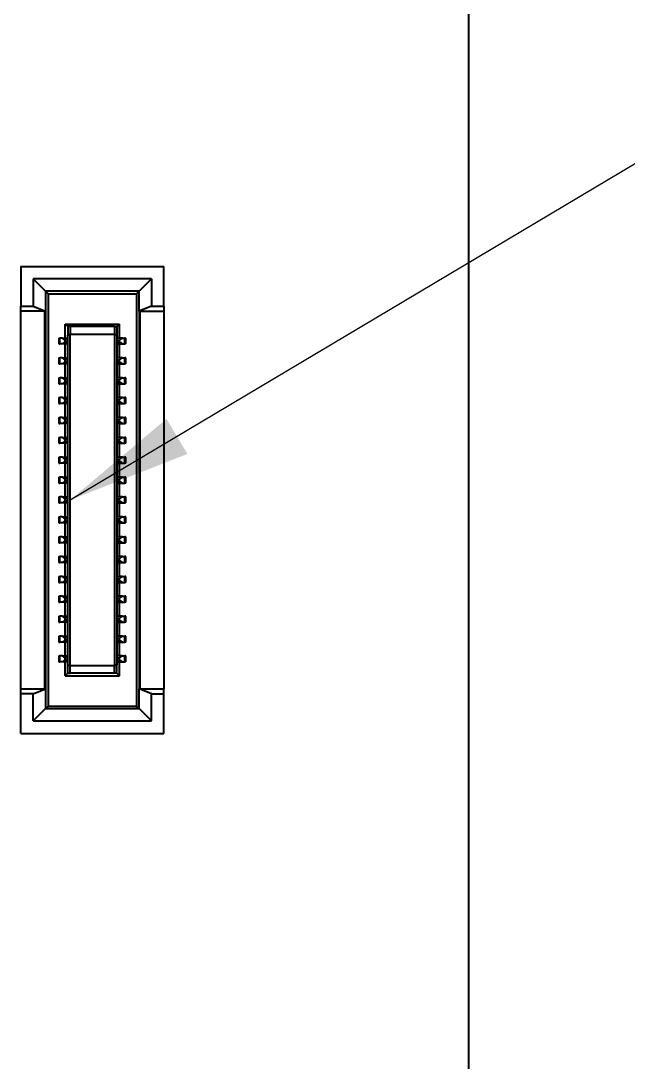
# Model space of a CAD drawing. Header units: millimetres. Extents: x 15 to 205, y 5 to 292.
# Drawn here: x 101.08 to 113.31, y 232.42 to 253.39 of the extents above; entities that cross this region are included whole.
import ezdxf

# ---------------------------------------------------------------- set-up
doc = ezdxf.new("R2010")
doc.units = ezdxf.units.MM
doc.layers.add('Annotations', color=7, linetype='Continuous')
doc.layers.add('Geometries', color=7, linetype='Continuous')
doc.dimstyles.new('ISO-25', dxfattribs={"dimtxt": 2.5, "dimasz": 2.5, "dimexe": 1.25, "dimexo": 0.625, "dimtad": 1, "dimtxsty": 'Standard', "dimcen": 2.5, "dimadec": 0, "dimazin": 0, "dimtfac": 1, "dimtmove": 0, "dimatfit": 3, "dimfxl": 1, "dimarcsym": 0})

msp = doc.modelspace()

# ---------------------------------------------------------------- linework, layer by layer
at = {"layer": 'Geometries', "linetype": 'Continuous', "lineweight": 40}
for p, q in [((110.096, 258.535), (110.096, 227.535)), ((101.081, 248.443), (101.081, 247.643)), ((101.081, 248.443), (103.961, 248.443)), ((103.961, 247.643), (103.961, 248.443)), ((101.331, 248.193), (101.331, 247.643)), ((103.711, 248.193), (101.331, 248.193)), ((101.331, 248.193), (101.581, 247.943)), ((103.711, 248.193), (103.461, 247.943)), ((103.711, 248.193), (103.711, 247.643)), ((101.581, 247.943), (101.581, 247.543)), ((103.461, 247.943), (101.581, 247.943)), ((101.581, 247.943), (101.631, 247.893)), ((101.631, 247.893), (101.631, 239.593)), ((101.631, 247.893), (103.411, 247.893)), ((103.461, 247.943), (103.411, 247.893)), ((103.411, 247.893), (103.411, 239.593)), ((103.461, 247.543), (103.461, 247.943)), ((101.081, 247.643), (101.331, 247.643)), ((101.081, 247.543), (101.081, 247.643)), ((101.331, 247.643), (101.581, 247.543)), ((103.711, 247.643), (103.461, 247.543)), ((103.711, 247.643), (103.961, 247.643)), ((103.961, 247.643), (103.961, 247.543)), ((101.081, 239.943), (101.081, 247.543)), ((101.556, 247.543), (101.081, 247.543)), ((101.556, 247.543), (101.556, 239.943)), ((101.581, 247.543), (101.556, 247.543)), ((101.581, 247.543), (101.581, 239.943)), ((103.461, 247.543), (103.461, 239.943)), ((103.486, 247.543), (103.461, 247.543)), ((103.486, 239.943), (103.486, 247.543)), ((103.486, 247.543), (103.961, 247.543)), ((103.961, 247.543), (103.961, 239.943)), ((101.976, 247.283), (103.066, 247.283)), ((101.976, 247.283), (102.026, 247.233)), ((101.976, 247.003), (101.976, 247.283)), ((102.076, 247.233), (102.026, 247.233)), ((102.026, 247.233), (102.026, 247.063)), ((102.966, 247.233), (102.076, 247.233)), ((102.076, 247.233), (102.076, 247.083)), ((102.966, 247.233), (102.966, 247.083)), ((102.966, 247.233), (103.016, 247.233)), ((103.066, 247.283), (103.016, 247.233)), ((103.016, 247.233), (103.016, 247.063)), ((103.066, 247.003), (103.066, 247.283)), ((101.846, 247.003), (101.846, 246.883)), ((101.846, 247.003), (101.868, 247.003)), ((101.917, 247.003), (101.868, 247.003)), ((101.868, 246.883), (101.868, 247.003)), ((101.976, 246.963), (101.917, 247.003)), ((101.917, 247.003), (101.976, 247.003)), ((101.976, 247.003), (102.026, 247.003)), ((102.026, 246.967), (101.976, 246.963)), ((101.976, 246.923), (101.976, 246.963)), ((102.026, 247.063), (102.076, 247.083)), ((102.026, 247.003), (102.026, 247.063)), ((102.026, 246.967), (102.026, 247.003)), ((102.026, 246.92), (102.026, 246.967)), ((102.076, 247.083), (102.966, 247.083)), ((102.076, 240.403), (102.076, 247.083)), ((102.966, 247.083), (102.966, 240.403)), ((103.016, 247.063), (102.966, 247.083)), ((103.016, 247.063), (103.016, 247.003)), ((103.016, 247.003), (103.016, 246.967)), ((103.066, 247.003), (103.016, 247.003)), ((103.016, 246.967), (103.066, 246.963)), ((103.016, 246.967), (103.016, 246.92)), ((103.125, 247.003), (103.066, 247.003)), ((103.066, 246.963), (103.125, 247.003)), ((103.066, 246.923), (103.066, 246.963)), ((103.125, 247.003), (103.174, 247.003)), ((103.196, 247.003), (103.174, 247.003)), ((103.174, 246.883), (103.174, 247.003)), ((103.196, 246.883), (103.196, 247.003)), ((101.846, 246.883), (101.868, 246.883)), ((101.917, 246.883), (101.868, 246.883)), ((101.976, 246.923), (101.917, 246.883)), ((101.976, 246.883), (101.917, 246.883)), ((102.026, 246.92), (101.976, 246.923)), ((101.976, 246.603), (101.976, 246.883)), ((102.026, 246.883), (101.976, 246.883)), ((102.026, 246.883), (102.026, 246.92)), ((102.026, 246.603), (102.026, 246.883)), ((103.016, 246.92), (103.066, 246.923)), ((103.016, 246.92), (103.016, 246.883)), ((103.016, 246.883), (103.066, 246.883)), ((103.016, 246.883), (103.016, 246.603)), ((103.066, 246.923), (103.125, 246.883)), ((103.066, 246.883), (103.125, 246.883)), ((103.066, 246.603), (103.066, 246.883)), ((103.125, 246.883), (103.174, 246.883)), ((103.196, 246.883), (103.174, 246.883)), ((101.846, 246.603), (101.868, 246.603)), ((101.846, 246.603), (101.846, 246.483)), ((101.917, 246.603), (101.868, 246.603)), ((101.868, 246.483), (101.868, 246.603)), ((101.917, 246.603), (101.976, 246.603)), ((101.976, 246.563), (101.917, 246.603)), ((101.976, 246.603), (102.026, 246.603)), ((102.026, 246.567), (101.976, 246.563)), ((101.976, 246.523), (101.976, 246.563)), ((102.026, 246.567), (102.026, 246.603)), ((102.026, 246.52), (102.026, 246.567)), ((103.066, 246.603), (103.016, 246.603)), ((103.016, 246.603), (103.016, 246.567)), ((103.016, 246.567), (103.066, 246.563)), ((103.016, 246.567), (103.016, 246.52)), ((103.066, 246.563), (103.125, 246.603)), ((103.125, 246.603), (103.066, 246.603)), ((103.066, 246.523), (103.066, 246.563)), ((103.125, 246.603), (103.174, 246.603)), ((103.196, 246.603), (103.174, 246.603)), ((103.174, 246.483), (103.174, 246.603)), ((103.196, 246.483), (103.196, 246.603)), ((101.846, 246.483), (101.868, 246.483)), ((101.917, 246.483), (101.868, 246.483)), ((101.976, 246.523), (101.917, 246.483)), ((101.976, 246.483), (101.917, 246.483)), ((102.026, 246.52), (101.976, 246.523)), ((101.976, 246.203), (101.976, 246.483)), ((102.026, 246.483), (101.976, 246.483)), ((102.026, 246.483), (102.026, 246.52)), ((102.026, 246.203), (102.026, 246.483)), ((103.016, 246.52), (103.066, 246.523)), ((103.016, 246.52), (103.016, 246.483)), ((103.016, 246.483), (103.066, 246.483)), ((103.016, 246.483), (103.016, 246.203)), ((103.066, 246.523), (103.125, 246.483)), ((103.066, 246.203), (103.066, 246.483)), ((103.066, 246.483), (103.125, 246.483)), ((103.125, 246.483), (103.174, 246.483)), ((103.196, 246.483), (103.174, 246.483)), ((101.846, 246.203), (101.846, 246.083)), ((101.846, 246.203), (101.868, 246.203)), ((101.917, 246.203), (101.868, 246.203)), ((101.868, 246.083), (101.868, 246.203)), ((101.917, 246.203), (101.976, 246.203)), ((101.976, 246.163), (101.917, 246.203)), ((101.976, 246.123), (101.917, 246.083)), ((101.976, 246.203), (102.026, 246.203)), ((102.026, 246.167), (101.976, 246.163)), ((101.976, 246.123), (101.976, 246.163)), ((102.026, 246.12), (101.976, 246.123)), ((102.026, 246.167), (102.026, 246.203)), ((102.026, 246.12), (102.026, 246.167)), ((103.066, 246.203), (103.016, 246.203)), ((103.016, 246.203), (103.016, 246.167)), ((103.016, 246.167), (103.066, 246.163)), ((103.016, 246.167), (103.016, 246.12)), ((103.016, 246.12), (103.066, 246.123)), ((103.125, 246.203), (103.066, 246.203)), ((103.066, 246.163), (103.125, 246.203)), ((103.066, 246.123), (103.066, 246.163)), ((103.066, 246.123), (103.125, 246.083)), ((103.125, 246.203), (103.174, 246.203)), ((103.196, 246.203), (103.174, 246.203)), ((103.174, 246.083), (103.174, 246.203)), ((103.196, 246.083), (103.196, 246.203)), ((101.846, 246.083), (101.868, 246.083)), ((101.917, 246.083), (101.868, 246.083)), ((101.976, 246.083), (101.917, 246.083)), ((101.976, 245.803), (101.976, 246.083)), ((102.026, 246.083), (101.976, 246.083)), ((102.026, 246.083), (102.026, 246.12)), ((102.026, 245.803), (102.026, 246.083)), ((103.016, 246.12), (103.016, 246.083)), ((103.016, 246.083), (103.066, 246.083)), ((103.016, 246.083), (103.016, 245.803)), ((103.066, 246.083), (103.125, 246.083)), ((103.066, 245.803), (103.066, 246.083)), ((103.125, 246.083), (103.174, 246.083)), ((103.196, 246.083), (103.174, 246.083)), ((101.846, 245.803), (101.868, 245.803)), ((101.846, 245.803), (101.846, 245.683)), ((101.917, 245.803), (101.868, 245.803)), ((101.868, 245.683), (101.868, 245.803)), ((101.917, 245.803), (101.976, 245.803)), ((101.976, 245.763), (101.917, 245.803)), ((101.976, 245.723), (101.917, 245.683)), ((101.976, 245.803), (102.026, 245.803)), ((102.026, 245.767), (101.976, 245.763)), ((101.976, 245.723), (101.976, 245.763)), ((102.026, 245.72), (101.976, 245.723)), ((102.026, 245.767), (102.026, 245.803)), ((102.026, 245.72), (102.026, 245.767)), ((102.026, 245.683), (102.026, 245.72)), ((103.066, 245.803), (103.016, 245.803)), ((103.016, 245.803), (103.016, 245.767)), ((103.016, 245.767), (103.066, 245.763)), ((103.016, 245.767), (103.016, 245.72)), ((103.016, 245.72), (103.066, 245.723)), ((103.016, 245.72), (103.016, 245.683)), ((103.125, 245.803), (103.066, 245.803)), ((103.066, 245.763), (103.125, 245.803)), ((103.066, 245.723), (103.066, 245.763)), ((103.066, 245.723), (103.125, 245.683)), ((103.125, 245.803), (103.174, 245.803)), ((103.196, 245.803), (103.174, 245.803)), ((103.174, 245.683), (103.174, 245.803)), ((103.196, 245.683), (103.196, 245.803)), ((101.846, 245.683), (101.868, 245.683)), ((101.917, 245.683), (101.868, 245.683)), ((101.976, 245.683), (101.917, 245.683)), ((101.976, 245.403), (101.976, 245.683)), ((102.026, 245.683), (101.976, 245.683)), ((102.026, 245.403), (102.026, 245.683)), ((103.016, 245.683), (103.066, 245.683)), ((103.016, 245.683), (103.016, 245.403)), ((103.066, 245.683), (103.125, 245.683)), ((103.066, 245.403), (103.066, 245.683)), ((103.125, 245.683), (103.174, 245.683)), ((103.196, 245.683), (103.174, 245.683)), ((101.846, 245.403), (101.868, 245.403)), ((101.846, 245.403), (101.846, 245.283)), ((101.846, 245.283), (101.868, 245.283)), ((101.917, 245.403), (101.868, 245.403)), ((101.868, 245.283), (101.868, 245.403)), ((101.917, 245.283), (101.868, 245.283)), ((101.976, 245.363), (101.917, 245.403)), ((101.917, 245.403), (101.976, 245.403)), ((101.976, 245.323), (101.917, 245.283)), ((101.976, 245.283), (101.917, 245.283)), ((101.976, 245.403), (102.026, 245.403)), ((102.026, 245.367), (101.976, 245.363)), ((101.976, 245.323), (101.976, 245.363)), ((102.026, 245.32), (101.976, 245.323)), ((101.976, 245.003), (101.976, 245.283)), ((102.026, 245.283), (101.976, 245.283)), ((102.026, 245.367), (102.026, 245.403)), ((102.026, 245.32), (102.026, 245.367)), ((102.026, 245.283), (102.026, 245.32)), ((102.026, 245.003), (102.026, 245.283)), ((103.016, 245.403), (103.016, 245.367)), ((103.066, 245.403), (103.016, 245.403)), ((103.016, 245.367), (103.016, 245.32)), ((103.016, 245.367), (103.066, 245.363)), ((103.016, 245.32), (103.066, 245.323)), ((103.016, 245.32), (103.016, 245.283)), ((103.016, 245.283), (103.066, 245.283)), ((103.016, 245.283), (103.016, 245.003)), ((103.066, 245.363), (103.125, 245.403)), ((103.125, 245.403), (103.066, 245.403)), ((103.066, 245.323), (103.066, 245.363)), ((103.066, 245.323), (103.125, 245.283)), ((103.066, 245.283), (103.125, 245.283)), ((103.066, 245.003), (103.066, 245.283)), ((103.125, 245.403), (103.174, 245.403)), ((103.125, 245.283), (103.174, 245.283)), ((103.196, 245.403), (103.174, 245.403)), ((103.174, 245.283), (103.174, 245.403)), ((103.196, 245.283), (103.174, 245.283)), ((103.196, 245.283), (103.196, 245.403)), ((101.846, 245.003), (101.868, 245.003)), ((101.846, 245.003), (101.846, 244.883)), ((101.846, 244.883), (101.868, 244.883)), ((101.868, 244.883), (101.868, 245.003)), ((101.917, 245.003), (101.868, 245.003)), ((101.917, 244.883), (101.868, 244.883)), ((101.917, 245.003), (101.976, 245.003)), ((101.976, 244.963), (101.917, 245.003)), ((101.976, 244.923), (101.917, 244.883)), ((101.976, 244.883), (101.917, 244.883)), ((101.976, 245.003), (102.026, 245.003)), ((102.026, 244.967), (101.976, 244.963)), ((101.976, 244.923), (101.976, 244.963)), ((102.026, 244.92), (101.976, 244.923)), ((101.976, 244.603), (101.976, 244.883)), ((102.026, 244.883), (101.976, 244.883)), ((102.026, 244.967), (102.026, 245.003)), ((102.026, 244.92), (102.026, 244.967)), ((102.026, 244.883), (102.026, 244.92)), ((102.026, 244.603), (102.026, 244.883)), ((103.066, 245.003), (103.016, 245.003)), ((103.016, 245.003), (103.016, 244.967)), ((103.016, 244.967), (103.016, 244.92)), ((103.016, 244.967), (103.066, 244.963)), ((103.016, 244.92), (103.066, 244.923)), ((103.016, 244.92), (103.016, 244.883)), ((103.016, 244.883), (103.066, 244.883)), ((103.016, 244.883), (103.016, 244.603)), ((103.125, 245.003), (103.066, 245.003)), ((103.066, 244.963), (103.125, 245.003)), ((103.066, 244.923), (103.066, 244.963)), ((103.066, 244.923), (103.125, 244.883)), ((103.066, 244.883), (103.125, 244.883)), ((103.066, 244.603), (103.066, 244.883)), ((103.125, 245.003), (103.174, 245.003)), ((103.125, 244.883), (103.174, 244.883)), ((103.196, 245.003), (103.174, 245.003)), ((103.174, 244.883), (103.174, 245.003)), ((103.196, 244.883), (103.174, 244.883)), ((103.196, 244.883), (103.196, 245.003)), ((101.846, 244.603), (101.868, 244.603)), ((101.846, 244.603), (101.846, 244.483)), ((101.846, 244.483), (101.868, 244.483)), ((101.917, 244.603), (101.868, 244.603)), ((101.868, 244.483), (101.868, 244.603)), ((101.917, 244.483), (101.868, 244.483)), ((101.917, 244.603), (101.976, 244.603)), ((101.976, 244.563), (101.917, 244.603)), ((101.976, 244.523), (101.917, 244.483)), ((101.976, 244.483), (101.917, 244.483)), ((101.976, 244.603), (102.026, 244.603)), ((102.026, 244.567), (101.976, 244.563)), ((101.976, 244.523), (101.976, 244.563)), ((102.026, 244.52), (101.976, 244.523)), ((101.976, 244.203), (101.976, 244.483)), ((102.026, 244.483), (101.976, 244.483)), ((102.026, 244.567), (102.026, 244.603)), ((102.026, 244.52), (102.026, 244.567)), ((102.026, 244.483), (102.026, 244.52)), ((102.026, 244.203), (102.026, 244.483)), ((103.016, 244.603), (103.016, 244.567)), ((103.066, 244.603), (103.016, 244.603)), ((103.016, 244.567), (103.066, 244.563)), ((103.016, 244.567), (103.016, 244.52)), ((103.016, 244.52), (103.066, 244.523)), ((103.016, 244.52), (103.016, 244.483)), ((103.016, 244.483), (103.066, 244.483)), ((103.016, 244.483), (103.016, 244.203)), ((103.066, 244.563), (103.125, 244.603)), ((103.125, 244.603), (103.066, 244.603)), ((103.066, 244.523), (103.066, 244.563)), ((103.066, 244.523), (103.125, 244.483)), ((103.066, 244.203), (103.066, 244.483)), ((103.066, 244.483), (103.125, 244.483)), ((103.125, 244.603), (103.174, 244.603)), ((103.125, 244.483), (103.174, 244.483)), ((103.196, 244.603), (103.174, 244.603)), ((103.174, 244.483), (103.174, 244.603)), ((103.196, 244.483), (103.174, 244.483)), ((103.196, 244.483), (103.196, 244.603)), ((101.846, 244.203), (101.868, 244.203)), ((101.846, 244.203), (101.846, 244.083)), ((101.846, 244.083), (101.868, 244.083)), ((101.917, 244.203), (101.868, 244.203)), ((101.868, 244.083), (101.868, 244.203)), ((101.917, 244.083), (101.868, 244.083)), ((101.917, 244.203), (101.976, 244.203)), ((101.976, 244.163), (101.917, 244.203)), ((101.976, 244.123), (101.917, 244.083)), ((101.976, 244.083), (101.917, 244.083)), ((101.976, 244.203), (102.026, 244.203)), ((102.026, 244.167), (101.976, 244.163)), ((101.976, 244.123), (101.976, 244.163)), ((102.026, 244.12), (101.976, 244.123)), ((101.976, 243.803), (101.976, 244.083)), ((102.026, 244.083), (101.976, 244.083)), ((102.026, 244.167), (102.026, 244.203)), ((102.026, 244.12), (102.026, 244.167)), ((102.026, 244.083), (102.026, 244.12)), ((102.026, 243.803), (102.026, 244.083)), ((103.016, 244.203), (103.016, 244.167)), ((103.066, 244.203), (103.016, 244.203)), ((103.016, 244.167), (103.066, 244.163)), ((103.016, 244.167), (103.016, 244.12)), ((103.016, 244.12), (103.066, 244.123)), ((103.016, 244.12), (103.016, 244.083)), ((103.016, 244.083), (103.066, 244.083)), ((103.016, 244.083), (103.016, 243.803)), ((103.125, 244.203), (103.066, 244.203)), ((103.066, 244.163), (103.125, 244.203)), ((103.066, 244.123), (103.066, 244.163)), ((103.066, 244.123), (103.125, 244.083)), ((103.066, 244.083), (103.125, 244.083)), ((103.066, 243.803), (103.066, 244.083)), ((103.125, 244.203), (103.174, 244.203)), ((103.125, 244.083), (103.174, 244.083)), ((103.196, 244.203), (103.174, 244.203)), ((103.174, 244.083), (103.174, 244.203)), ((103.196, 244.083), (103.174, 244.083)), ((103.196, 244.083), (103.196, 244.203)), ((101.846, 243.803), (101.868, 243.803)), ((101.846, 243.803), (101.846, 243.683)), ((101.846, 243.683), (101.868, 243.683)), ((101.868, 243.683), (101.868, 243.803)), ((101.917, 243.803), (101.868, 243.803)), ((101.917, 243.683), (101.868, 243.683)), ((101.976, 243.763), (101.917, 243.803)), ((101.917, 243.803), (101.976, 243.803)), ((101.976, 243.723), (101.917, 243.683)), ((101.976, 243.683), (101.917, 243.683)), ((101.976, 243.803), (102.026, 243.803)), ((102.026, 243.767), (101.976, 243.763)), ((101.976, 243.723), (101.976, 243.763)), ((102.026, 243.72), (101.976, 243.723)), ((101.976, 243.403), (101.976, 243.683)), ((102.026, 243.683), (101.976, 243.683)), ((102.026, 243.767), (102.026, 243.803)), ((102.026, 243.72), (102.026, 243.767)), ((102.026, 243.683), (102.026, 243.72)), ((102.026, 243.403), (102.026, 243.683)), ((103.066, 243.803), (103.016, 243.803)), ((103.016, 243.803), (103.016, 243.767)), ((103.016, 243.767), (103.066, 243.763)), ((103.016, 243.767), (103.016, 243.72)), ((103.016, 243.72), (103.066, 243.723)), ((103.016, 243.72), (103.016, 243.683)), ((103.016, 243.683), (103.066, 243.683)), ((103.016, 243.683), (103.016, 243.403)), ((103.066, 243.763), (103.125, 243.803)), ((103.125, 243.803), (103.066, 243.803)), ((103.066, 243.723), (103.066, 243.763)), ((103.066, 243.723), (103.125, 243.683)), ((103.066, 243.403), (103.066, 243.683)), ((103.066, 243.683), (103.125, 243.683)), ((103.125, 243.803), (103.174, 243.803)), ((103.125, 243.683), (103.174, 243.683)), ((103.196, 243.803), (103.174, 243.803)), ((103.174, 243.683), (103.174, 243.803)), ((103.196, 243.683), (103.174, 243.683)), ((103.196, 243.683), (103.196, 243.803)), ((101.846, 243.403), (101.846, 243.283)), ((101.846, 243.403), (101.868, 243.403)), ((101.917, 243.403), (101.868, 243.403)), ((101.868, 243.283), (101.868, 243.403)), ((101.917, 243.403), (101.976, 243.403)), ((101.976, 243.363), (101.917, 243.403)), ((101.976, 243.403), (102.026, 243.403)), ((102.026, 243.367), (102.026, 243.403)), ((103.016, 243.403), (103.016, 243.367)), ((103.066, 243.403), (103.016, 243.403)), ((103.066, 243.363), (103.125, 243.403)), ((103.125, 243.403), (103.066, 243.403)), ((103.125, 243.403), (103.174, 243.403)), ((103.196, 243.403), (103.174, 243.403)), ((103.174, 243.283), (103.174, 243.403)), ((103.196, 243.283), (103.196, 243.403)), ((101.846, 243.283), (101.868, 243.283)), ((101.917, 243.283), (101.868, 243.283)), ((101.976, 243.323), (101.917, 243.283)), ((101.976, 243.283), (101.917, 243.283)), ((102.026, 243.367), (101.976, 243.363)), ((101.976, 243.323), (101.976, 243.363)), ((102.026, 243.32), (101.976, 243.323)), ((101.976, 243.003), (101.976, 243.283)), ((102.026, 243.283), (101.976, 243.283)), ((102.026, 243.32), (102.026, 243.367)), ((102.026, 243.283), (102.026, 243.32)), ((102.026, 243.003), (102.026, 243.283)), ((103.016, 243.367), (103.066, 243.363)), ((103.016, 243.367), (103.016, 243.32)), ((103.016, 243.32), (103.066, 243.323)), ((103.016, 243.32), (103.016, 243.283)), ((103.016, 243.283), (103.066, 243.283)), ((103.016, 243.283), (103.016, 243.003)), ((103.066, 243.323), (103.066, 243.363)), ((103.066, 243.323), (103.125, 243.283)), ((103.066, 243.283), (103.125, 243.283)), ((103.066, 243.003), (103.066, 243.283)), ((103.125, 243.283), (103.174, 243.283)), ((103.196, 243.283), (103.174, 243.283)), ((101.846, 243.003), (101.868, 243.003)), ((101.846, 243.003), (101.846, 242.883)), ((101.917, 243.003), (101.868, 243.003)), ((101.868, 242.883), (101.868, 243.003)), ((101.917, 243.003), (101.976, 243.003)), ((101.976, 242.963), (101.917, 243.003)), ((101.976, 243.003), (102.026, 243.003)), ((102.026, 242.967), (102.026, 243.003)), ((103.066, 243.003), (103.016, 243.003)), ((103.016, 243.003), (103.016, 242.967)), ((103.066, 242.963), (103.125, 243.003)), ((103.125, 243.003), (103.066, 243.003)), ((103.125, 243.003), (103.174, 243.003)), ((103.196, 243.003), (103.174, 243.003)), ((103.174, 242.883), (103.174, 243.003)), ((103.196, 242.883), (103.196, 243.003)), ((101.846, 242.883), (101.868, 242.883)), ((101.917, 242.883), (101.868, 242.883)), ((101.976, 242.923), (101.917, 242.883)), ((101.976, 242.883), (101.917, 242.883)), ((102.026, 242.967), (101.976, 242.963)), ((101.976, 242.923), (101.976, 242.963)), ((102.026, 242.92), (101.976, 242.923)), ((101.976, 242.603), (101.976, 242.883)), ((102.026, 242.883), (101.976, 242.883)), ((102.026, 242.92), (102.026, 242.967)), ((102.026, 242.883), (102.026, 242.92)), ((102.026, 242.603), (102.026, 242.883)), ((103.016, 242.967), (103.066, 242.963)), ((103.016, 242.967), (103.016, 242.92)), ((103.016, 242.92), (103.066, 242.923)), ((103.016, 242.92), (103.016, 242.883)), ((103.016, 242.883), (103.016, 242.603)), ((103.016, 242.883), (103.066, 242.883)), ((103.066, 242.923), (103.066, 242.963)), ((103.066, 242.923), (103.125, 242.883)), ((103.066, 242.883), (103.125, 242.883)), ((103.066, 242.603), (103.066, 242.883)), ((103.125, 242.883), (103.174, 242.883)), ((103.196, 242.883), (103.174, 242.883)), ((101.846, 242.603), (101.868, 242.603)), ((101.846, 242.603), (101.846, 242.483)), ((101.868, 242.483), (101.868, 242.603)), ((101.917, 242.603), (101.868, 242.603)), ((101.917, 242.603), (101.976, 242.603)), ((101.976, 242.563), (101.917, 242.603)), ((101.976, 242.603), (102.026, 242.603)), ((102.026, 242.567), (101.976, 242.563)), ((101.976, 242.523), (101.976, 242.563)), ((102.026, 242.567), (102.026, 242.603)), ((102.026, 242.52), (102.026, 242.567)), ((103.066, 242.603), (103.016, 242.603)), ((103.016, 242.603), (103.016, 242.567)), ((103.016, 242.567), (103.016, 242.52)), ((103.016, 242.567), (103.066, 242.563)), ((103.066, 242.563), (103.125, 242.603)), ((103.125, 242.603), (103.066, 242.603)), ((103.066, 242.523), (103.066, 242.563)), ((103.125, 242.603), (103.174, 242.603)), ((103.196, 242.603), (103.174, 242.603)), ((103.174, 242.483), (103.174, 242.603)), ((103.196, 242.483), (103.196, 242.603)), ((101.846, 242.483), (101.868, 242.483)), ((101.917, 242.483), (101.868, 242.483)), ((101.976, 242.523), (101.917, 242.483)), ((101.976, 242.483), (101.917, 242.483)), ((102.026, 242.52), (101.976, 242.523)), ((101.976, 242.203), (101.976, 242.483)), ((102.026, 242.483), (101.976, 242.483)), ((102.026, 242.483), (102.026, 242.52)), ((102.026, 242.203), (102.026, 242.483)), ((103.016, 242.52), (103.066, 242.523)), ((103.016, 242.52), (103.016, 242.483)), ((103.016, 242.483), (103.066, 242.483)), ((103.016, 242.483), (103.016, 242.203)), ((103.066, 242.523), (103.125, 242.483)), ((103.066, 242.483), (103.125, 242.483)), ((103.066, 242.203), (103.066, 242.483)), ((103.125, 242.483), (103.174, 242.483)), ((103.196, 242.483), (103.174, 242.483)), ((101.846, 242.203), (101.868, 242.203)), ((101.846, 242.203), (101.846, 242.083)), ((101.917, 242.203), (101.868, 242.203)), ((101.868, 242.083), (101.868, 242.203)), ((101.917, 242.203), (101.976, 242.203)), ((101.976, 242.163), (101.917, 242.203)), ((101.976, 242.203), (102.026, 242.203)), ((102.026, 242.167), (101.976, 242.163)), ((101.976, 242.123), (101.976, 242.163)), ((102.026, 242.167), (102.026, 242.203)), ((102.026, 242.12), (102.026, 242.167)), ((103.016, 242.203), (103.016, 242.167)), ((103.066, 242.203), (103.016, 242.203)), ((103.016, 242.167), (103.066, 242.163)), ((103.016, 242.167), (103.016, 242.12)), ((103.125, 242.203), (103.066, 242.203)), ((103.066, 242.163), (103.125, 242.203)), ((103.066, 242.123), (103.066, 242.163)), ((103.125, 242.203), (103.174, 242.203)), ((103.174, 242.083), (103.174, 242.203)), ((103.196, 242.203), (103.174, 242.203)), ((103.196, 242.083), (103.196, 242.203)), ((101.846, 242.083), (101.868, 242.083)), ((101.917, 242.083), (101.868, 242.083)), ((101.976, 242.123), (101.917, 242.083)), ((101.976, 242.083), (101.917, 242.083)), ((102.026, 242.12), (101.976, 242.123)), ((101.976, 241.803), (101.976, 242.083)), ((102.026, 242.083), (101.976, 242.083)), ((102.026, 242.083), (102.026, 242.12)), ((102.026, 241.803), (102.026, 242.083)), ((103.016, 242.12), (103.066, 242.123)), ((103.016, 242.12), (103.016, 242.083)), ((103.016, 242.083), (103.016, 241.803)), ((103.016, 242.083), (103.066, 242.083)), ((103.066, 242.123), (103.125, 242.083)), ((103.066, 242.083), (103.125, 242.083)), ((103.066, 241.803), (103.066, 242.083)), ((103.125, 242.083), (103.174, 242.083)), ((103.196, 242.083), (103.174, 242.083)), ((101.846, 241.803), (101.868, 241.803)), ((101.846, 241.803), (101.846, 241.683)), ((101.917, 241.803), (101.868, 241.803)), ((101.868, 241.683), (101.868, 241.803)), ((101.976, 241.763), (101.917, 241.803)), ((101.917, 241.803), (101.976, 241.803)), ((101.976, 241.723), (101.917, 241.683)), ((101.976, 241.803), (102.026, 241.803)), ((102.026, 241.767), (101.976, 241.763)), ((101.976, 241.723), (101.976, 241.763)), ((102.026, 241.72), (101.976, 241.723)), ((102.026, 241.767), (102.026, 241.803)), ((102.026, 241.72), (102.026, 241.767)), ((102.026, 241.683), (102.026, 241.72)), ((103.066, 241.803), (103.016, 241.803)), ((103.016, 241.803), (103.016, 241.767)), ((103.016, 241.767), (103.066, 241.763)), ((103.016, 241.767), (103.016, 241.72)), ((103.016, 241.72), (103.066, 241.723)), ((103.016, 241.72), (103.016, 241.683)), ((103.125, 241.803), (103.066, 241.803)), ((103.066, 241.763), (103.125, 241.803)), ((103.066, 241.723), (103.066, 241.763)), ((103.066, 241.723), (103.125, 241.683)), ((103.125, 241.803), (103.174, 241.803)), ((103.196, 241.803), (103.174, 241.803)), ((103.174, 241.683), (103.174, 241.803)), ((103.196, 241.683), (103.196, 241.803)), ((101.846, 241.683), (101.868, 241.683)), ((101.917, 241.683), (101.868, 241.683)), ((101.976, 241.683), (101.917, 241.683)), ((101.976, 241.403), (101.976, 241.683)), ((102.026, 241.683), (101.976, 241.683)), ((102.026, 241.403), (102.026, 241.683)), ((103.016, 241.683), (103.066, 241.683)), ((103.016, 241.683), (103.016, 241.403)), ((103.066, 241.683), (103.125, 241.683)), ((103.066, 241.403), (103.066, 241.683)), ((103.125, 241.683), (103.174, 241.683)), ((103.196, 241.683), (103.174, 241.683)), ((101.846, 241.403), (101.868, 241.403)), ((101.846, 241.403), (101.846, 241.283)), ((101.868, 241.283), (101.868, 241.403)), ((101.917, 241.403), (101.868, 241.403)), ((101.917, 241.403), (101.976, 241.403)), ((101.976, 241.363), (101.917, 241.403)), ((101.976, 241.323), (101.917, 241.283)), ((101.976, 241.403), (102.026, 241.403)), ((102.026, 241.367), (101.976, 241.363)), ((101.976, 241.323), (101.976, 241.363)), ((102.026, 241.32), (101.976, 241.323)), ((102.026, 241.367), (102.026, 241.403)), ((102.026, 241.32), (102.026, 241.367)), ((102.026, 241.283), (102.026, 241.32)), ((103.066, 241.403), (103.016, 241.403)), ((103.016, 241.403), (103.016, 241.367)), ((103.016, 241.367), (103.066, 241.363)), ((103.016, 241.367), (103.016, 241.32)), ((103.016, 241.32), (103.066, 241.323)), ((103.016, 241.32), (103.016, 241.283)), ((103.125, 241.403), (103.066, 241.403)), ((103.066, 241.363), (103.125, 241.403)), ((103.066, 241.323), (103.066, 241.363)), ((103.066, 241.323), (103.125, 241.283)), ((103.125, 241.403), (103.174, 241.403)), ((103.196, 241.403), (103.174, 241.403)), ((103.174, 241.283), (103.174, 241.403)), ((103.196, 241.283), (103.196, 241.403)), ((101.846, 241.283), (101.868, 241.283)), ((101.917, 241.283), (101.868, 241.283)), ((101.976, 241.283), (101.917, 241.283)), ((101.976, 241.003), (101.976, 241.283)), ((102.026, 241.283), (101.976, 241.283)), ((102.026, 241.003), (102.026, 241.283)), ((103.016, 241.283), (103.066, 241.283)), ((103.016, 241.283), (103.016, 241.003)), ((103.066, 241.283), (103.125, 241.283)), ((103.066, 241.003), (103.066, 241.283)), ((103.125, 241.283), (103.174, 241.283)), ((103.196, 241.283), (103.174, 241.283)), ((101.846, 241.003), (101.868, 241.003)), ((101.846, 241.003), (101.846, 240.883)), ((101.846, 240.883), (101.868, 240.883)), ((101.868, 240.883), (101.868, 241.003)), ((101.917, 241.003), (101.868, 241.003)), ((101.917, 240.883), (101.868, 240.883)), ((101.917, 241.003), (101.976, 241.003)), ((101.976, 240.963), (101.917, 241.003)), ((101.976, 240.923), (101.917, 240.883)), ((101.976, 240.883), (101.917, 240.883)), ((101.976, 241.003), (102.026, 241.003)), ((102.026, 240.967), (101.976, 240.963)), ((101.976, 240.923), (101.976, 240.963)), ((102.026, 240.92), (101.976, 240.923)), ((101.976, 240.603), (101.976, 240.883)), ((102.026, 240.883), (101.976, 240.883)), ((102.026, 240.967), (102.026, 241.003)), ((102.026, 240.92), (102.026, 240.967)), ((102.026, 240.883), (102.026, 240.92)), ((102.026, 240.603), (102.026, 240.883)), ((103.066, 241.003), (103.016, 241.003)), ((103.016, 241.003), (103.016, 240.967)), ((103.016, 240.967), (103.016, 240.92)), ((103.016, 240.967), (103.066, 240.963)), ((103.016, 240.92), (103.066, 240.923)), ((103.016, 240.92), (103.016, 240.883)), ((103.016, 240.883), (103.066, 240.883)), ((103.016, 240.883), (103.016, 240.603)), ((103.125, 241.003), (103.066, 241.003)), ((103.066, 240.963), (103.125, 241.003)), ((103.066, 240.923), (103.066, 240.963)), ((103.066, 240.923), (103.125, 240.883)), ((103.066, 240.883), (103.125, 240.883)), ((103.066, 240.603), (103.066, 240.883)), ((103.125, 241.003), (103.174, 241.003)), ((103.125, 240.883), (103.174, 240.883)), ((103.196, 241.003), (103.174, 241.003)), ((103.174, 240.883), (103.174, 241.003)), ((103.196, 240.883), (103.174, 240.883)), ((103.196, 240.883), (103.196, 241.003)), ((101.846, 240.603), (101.846, 240.483)), ((101.846, 240.603), (101.868, 240.603)), ((101.846, 240.483), (101.868, 240.483)), ((101.917, 240.603), (101.868, 240.603)), ((101.868, 240.483), (101.868, 240.603)), ((101.917, 240.483), (101.868, 240.483)), ((101.917, 240.603), (101.976, 240.603)), ((101.976, 240.563), (101.917, 240.603)), ((101.976, 240.523), (101.917, 240.483)), ((101.976, 240.483), (101.917, 240.483)), ((101.976, 240.603), (102.026, 240.603)), ((102.026, 240.567), (101.976, 240.563)), ((101.976, 240.523), (101.976, 240.563)), ((102.026, 240.52), (101.976, 240.523)), ((101.976, 240.203), (101.976, 240.483)), ((102.026, 240.483), (101.976, 240.483)), ((102.026, 240.567), (102.026, 240.603)), ((102.026, 240.52), (102.026, 240.567)), ((102.026, 240.483), (102.026, 240.52)), ((102.026, 240.424), (102.026, 240.483)), ((103.066, 240.603), (103.016, 240.603)), ((103.016, 240.603), (103.016, 240.567)), ((103.016, 240.567), (103.066, 240.563)), ((103.016, 240.567), (103.016, 240.52)), ((103.016, 240.52), (103.066, 240.523)), ((103.016, 240.52), (103.016, 240.483)), ((103.016, 240.483), (103.066, 240.483)), ((103.016, 240.483), (103.016, 240.424)), ((103.066, 240.563), (103.125, 240.603)), ((103.125, 240.603), (103.066, 240.603)), ((103.066, 240.523), (103.066, 240.563)), ((103.066, 240.523), (103.125, 240.483)), ((103.066, 240.483), (103.125, 240.483)), ((103.066, 240.203), (103.066, 240.483)), ((103.125, 240.603), (103.174, 240.603)), ((103.125, 240.483), (103.174, 240.483)), ((103.174, 240.483), (103.174, 240.603)), ((103.196, 240.603), (103.174, 240.603)), ((103.196, 240.483), (103.174, 240.483)), ((103.196, 240.483), (103.196, 240.603)), ((102.026, 240.253), (101.976, 240.203)), ((102.026, 240.424), (102.076, 240.403)), ((102.026, 240.253), (102.026, 240.424)), ((102.026, 240.253), (102.076, 240.253)), ((102.966, 240.403), (102.076, 240.403)), ((102.076, 240.253), (102.076, 240.403)), ((102.966, 240.253), (102.076, 240.253)), ((103.016, 240.424), (102.966, 240.403)), ((102.966, 240.253), (102.966, 240.403)), ((103.016, 240.253), (102.966, 240.253)), ((103.016, 240.253), (103.016, 240.424)), ((103.016, 240.253), (103.066, 240.203)), ((101.976, 240.203), (103.066, 240.203)), ((101.081, 239.843), (101.081, 239.943)), ((101.081, 239.943), (101.556, 239.943)), ((101.331, 239.843), (101.081, 239.843)), ((101.081, 239.043), (101.081, 239.843)), ((101.331, 239.843), (101.581, 239.943)), ((101.331, 239.293), (101.331, 239.843)), ((101.556, 239.943), (101.581, 239.943)), ((101.581, 239.943), (101.581, 239.543)), ((103.461, 239.543), (103.461, 239.943)), ((103.486, 239.943), (103.461, 239.943)), ((103.711, 239.843), (103.461, 239.943)), ((103.486, 239.943), (103.961, 239.943)), ((103.711, 239.293), (103.711, 239.843)), ((103.711, 239.843), (103.961, 239.843)), ((103.961, 239.843), (103.961, 239.943)), ((103.961, 239.043), (103.961, 239.843)), ((101.331, 239.293), (101.581, 239.543)), ((101.631, 239.593), (101.581, 239.543)), ((101.581, 239.543), (103.461, 239.543)), ((101.631, 239.593), (103.411, 239.593)), ((103.461, 239.543), (103.411, 239.593)), ((103.711, 239.293), (103.461, 239.543)), ((101.331, 239.293), (103.711, 239.293)), ((101.081, 239.043), (103.961, 239.043))]:
    msp.add_line(p, q, dxfattribs=at)

# ---------------------------------------------------------------- leaders
at = {"layer": 'Annotations', "linetype": 'Continuous', "lineweight": 15}
msp.add_leader([(102.076, 243.743), (117.691, 253.044)], dimstyle='ISO-25', dxfattribs=at)

doc.saveas('drawing.dxf')
